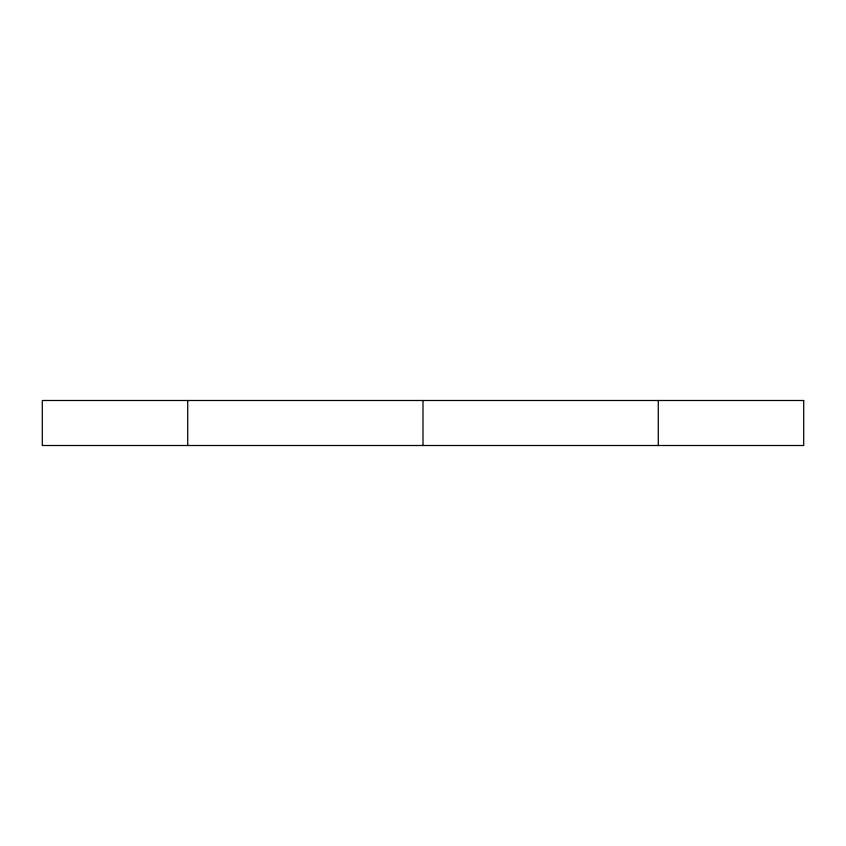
<?xml version="1.0" encoding="UTF-8"?>
<svg xmlns="http://www.w3.org/2000/svg" width="846" height="846" viewBox="0 0 846 846"><rect width="100%" height="100%" fill="white"/><g stroke="black" fill="none" stroke-linecap="round" stroke-linejoin="round"><path stroke-width="1.27" d="M658.283 400.496L658.283 445.504M423 400.496L423 445.504M187.717 400.496L187.717 445.504M803.7 400.496L42.3 400.496L42.3 445.504L803.7 445.504L803.7 400.496"/></g></svg>
